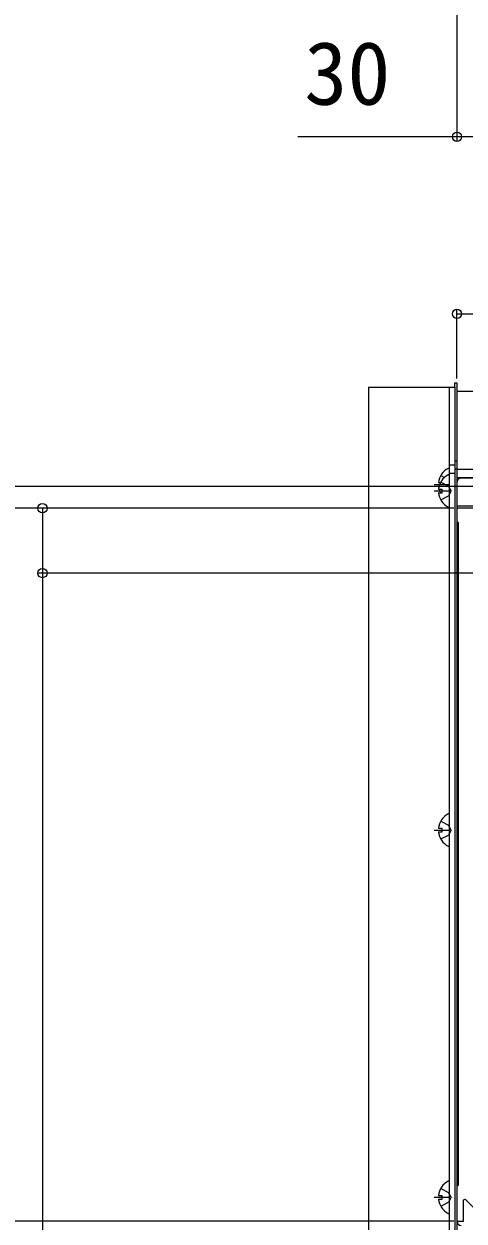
# Model space of a CAD drawing. Units: millimetres, scale not verified. Extents: x -875 to 875, y -1305 to 1297.
# Drawn here: x -715.3 to -613.4, y 160.3 to 437.4 of the extents above; entities that cross this region are included whole.
import ezdxf
from ezdxf.enums import TextEntityAlignment as Align

# ---------------------------------------------------------------- set-up
doc = ezdxf.new("R2010")
doc.units = ezdxf.units.MM
doc.header["$LTSCALE"] = 8
for name, color, linetype in [('0-3_YKK_11', 7, 'Continuous'), ('0-4_YKK_12', 2, 'Continuous'), ('0-5_YKK_13', 4, 'Continuous'), ('0-6_YKK_D', 6, 'Continuous')]:
    doc.layers.add(name, color=color, linetype=linetype)
doc.styles.add('ＭＳ ゴシック', font='')
doc.styles.get('ＭＳ ゴシック').set_extended_font_data('MS Gothic')

msp = doc.modelspace()

# ---------------------------------------------------------------- linework, layer by layer
at = {"layer": '0-3_YKK_11'}
for points in [[(-550, 321), (-550, 325.3), (-576.542, 325.3), (-576.725, 325.18), (-577.275, 325.18), (-577.458, 325.3), (-597.542, 325.3), (-597.725, 325.18), (-598.275, 325.18), (-598.458, 325.3), (-606.542, 325.3), (-606.725, 325.18), (-607.275, 325.18), (-607.458, 325.3), (-615, 325.3), (-615, 322.3), (-614.7, 322)], [(-614.7, 322), (-614.7, 168.6), (-615, 168.3), (-615, 160.3), (-613.5, 160.3), (-613.5, 165.2), (-613.132, 165.354), (-608, 160.3), (-594.5, 160.3), (-594.5, 161.3)]]:
    msp.add_lwpolyline(points, dxfattribs=at)
at = {"layer": '0-4_YKK_12'}
for p, q in [((-615, 352.3), (-615, 155.5)), ((-411.5, 352.3), (-615, 352.3)), ((-411.5, 334.3), (-615, 334.3)), ((-411.5, 330.3), (-868.387, 330.3)), ((-411.5, 332.348), (-615, 332.348)), ((-411.5, 325.8), (-615, 325.8))]:
    msp.add_line(p, q, dxfattribs=at)
at = {"layer": '0-5_YKK_13'}
for p, q in [((-635.5, 353.3), (-635.5, 145.3)), ((-635.5, 353.3), (-615.5, 353.3)), ((-616.8, 353.3), (-616.8, 145.3)), ((-615.5, 353.3), (-615.5, 354.3)), ((-615.5, 353.3), (-615.5, 145.3)), ((-615.5, 335.3), (-616.8, 335.3)), ((-615.5, 336.3), (-615, 336.3)), ((-618.766, 332.85), (-617.909, 332.423)), ((-616.8, 334.396), (-616.8, 332.896)), ((-615.5, 333.361), (-616.8, 333.361)), ((-616.8, 332.896), (-616.8, 325.704)), ((-615.5, 334.392), (-615, 334.392)), ((-620.3, 330.8), (-616.8, 330.8)), ((-619.278, 331.225), (-618.833, 331.225)), ((-619.278, 330.375), (-619.16, 330.375)), ((-618.766, 331.35), (-616.951, 330.445)), ((-616.342, 329.3), (-616.951, 330.445)), ((-615, 331.3), (-615, 160.3)), ((-499, 332.3), (-614, 332.3)), ((-620.3, 329.3), (-616.8, 329.3)), ((-619.278, 329.725), (-618.4, 329.725)), ((-618.766, 327.25), (-616.951, 328.155)), ((-616.342, 329.3), (-616.951, 328.155)), ((-618.766, 252.85), (-616.951, 251.945)), ((-616.8, 254.396), (-616.8, 247.204)), ((-620.3, 250.8), (-616.8, 250.8)), ((-619.278, 251.225), (-618.4, 251.225)), ((-618.766, 248.75), (-616.951, 249.655)), ((-616.342, 250.8), (-616.951, 251.945)), ((-616.342, 250.8), (-616.951, 249.655)), ((-616.8, 169.396), (-616.8, 162.204)), ((-618.766, 167.85), (-616.951, 166.945)), ((-616.342, 165.8), (-616.951, 166.945)), ((-620.3, 165.8), (-616.8, 165.8)), ((-619.278, 166.225), (-618.4, 166.225)), ((-618.766, 163.75), (-616.951, 164.655)), ((-616.342, 165.8), (-616.951, 164.655))]:
    msp.add_line(p, q, dxfattribs=at)
for points in [[(-615.5, 354.3), (-615, 354.3), (-615, 155.5)], [(-619.278, 328.875), (-618.4, 328.875), (-618.4, 329.725)], [(-619.278, 250.375), (-618.4, 250.375), (-618.4, 251.225)], [(-619.278, 165.375), (-618.4, 165.375), (-618.4, 166.225)]]:
    msp.add_lwpolyline(points, dxfattribs=at)
for centre, radius, start, end in [((-615.1, 330.8), 4.2, 117.28096, 174.19227), ((-615.1, 329.3), 4.2, 117.28096, 174.19227), ((-616.954, 334.396), 0.154, 0, 117.28096), ((-616.954, 332.896), 0.154, 0, 117.28096), ((-615.1, 330.8), 4.2, 185.80773, 190.28656), ((-614, 331.3), 1, 90, 180), ((-615.1, 329.3), 4.2, 185.80773, 242.71904), ((-615.1, 330.8), 4.2, 194.83003, 207.27961), ((-616.954, 325.704), 0.154, 242.71904, 0), ((-615.1, 250.8), 4.2, 117.28096, 174.19227), ((-616.954, 254.396), 0.154, 0, 117.28096), ((-615.1, 250.8), 4.2, 185.80773, 242.71904), ((-616.954, 247.204), 0.154, 242.71904, 0), ((-615.1, 165.8), 4.2, 117.28096, 174.19227), ((-616.954, 169.396), 0.154, 0, 117.28096), ((-615.1, 165.8), 4.2, 185.80773, 242.71904), ((-616.954, 162.204), 0.154, 242.71904, 0), ((-614, 160.3), 1, 180, 270)]:
    msp.add_arc(centre, radius, start, end, dxfattribs=at)
at = {"layer": '0-6_YKK_D'}
for p, q in [((-615, 530.6), (-615, 410.3)), ((-615, 355.3), (-615, 371.3)), ((-615, 370.3), (-550, 370.3)), ((-615.7, 325.3), (-752, 325.3)), ((-615.7, 325.3), (-752, 325.3)), ((-615.7, 325.3), (-712, 325.3)), ((-531, 310.3), (-712, 310.3)), ((-615.7, 160.3), (-752, 160.3)), ((-615.7, 160.3), (-752, 160.3))]:
    msp.add_line(p, q, dxfattribs=at)
for points in [[(-585, 411.3), (-615, 411.3), (-651.891, 411.3)], [(-711, 325.3), (-711, 310.3), (-711, 133.091)]]:
    msp.add_lwpolyline(points, dxfattribs=at)
for centre in [(-615, 411.3), (-615, 370.3), (-711, 325.3), (-711, 310.3)]:
    msp.add_circle(centre, 1.075, dxfattribs=at)

# ---------------------------------------------------------------- texts
at = {"layer": '0-6_YKK_D', "style": 'ＭＳ ゴシック'}
msp.add_text('30', height=14.66, dxfattribs=at).set_placement((-650.368, 414.3), align=Align.BOTTOM_LEFT)

doc.saveas('drawing.dxf')
